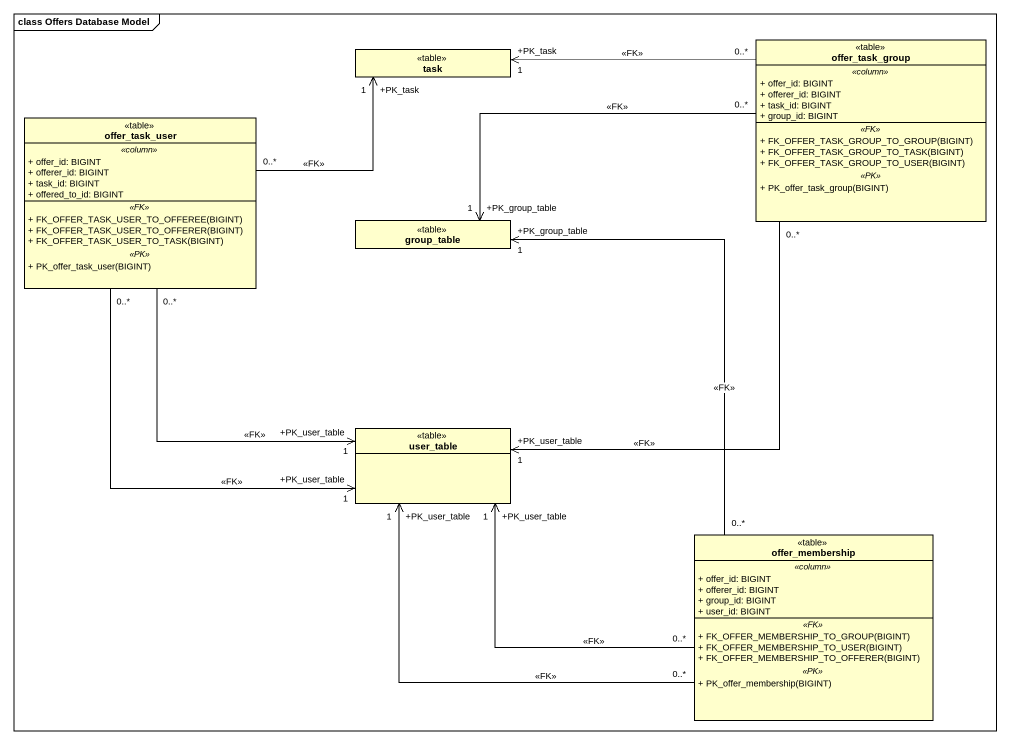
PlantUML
@startuml
mainframe class Offers Database Model
hide circle
hide empty members
skinparam classAttributeIconSize 0
class task <<table>>
class offer_task_group <<table>> {
  .. <<column>> ..
  + offer_id: BIGINT
  + offerer_id: BIGINT
  + task_id: BIGINT
  + group_id: BIGINT
  .. <<FK>> ..
  + FK_OFFER_TASK_GROUP_TO_GROUP(BIGINT)
  + FK_OFFER_TASK_GROUP_TO_TASK(BIGINT)
  + FK_OFFER_TASK_GROUP_TO_USER(BIGINT)
  .. <<PK>> ..
  + PK_offer_task_group(BIGINT)
}
class offer_task_user <<table>> {
  .. <<column>> ..
  + offer_id: BIGINT
  + offerer_id: BIGINT
  + task_id: BIGINT
  + offered_to_id: BIGINT
  .. <<FK>> ..
  + FK_OFFER_TASK_USER_TO_OFFEREE(BIGINT)
  + FK_OFFER_TASK_USER_TO_OFFERER(BIGINT)
  + FK_OFFER_TASK_USER_TO_TASK(BIGINT)
  .. <<PK>> ..
  + PK_offer_task_user(BIGINT)
}
class group_table <<table>>
class user_table <<table>>
class offer_membership <<table>> {
  .. <<column>> ..
  + offer_id: BIGINT
  + offerer_id: BIGINT
  + group_id: BIGINT
  + user_id: BIGINT
  .. <<FK>> ..
  + FK_OFFER_MEMBERSHIP_TO_GROUP(BIGINT)
  + FK_OFFER_MEMBERSHIP_TO_USER(BIGINT)
  + FK_OFFER_MEMBERSHIP_TO_OFFERER(BIGINT)
  .. <<PK>> ..
  + PK_offer_membership(BIGINT)
}
offer_task_group "0..*" -left-> "+PK_task\n1" task : <<FK>>
offer_task_group "0..*" -left-> "+PK_group_table\n1" group_table : <<FK>>
offer_task_group "0..*" --> "+PK_user_table\n1" user_table : <<FK>>
offer_task_user "0..*" -right-> "+PK_task\n1" task : <<FK>>
offer_task_user "0..*" --> "+PK_user_table\n1" user_table : <<FK>>
offer_task_user "0..*" --> "+PK_user_table\n1" user_table : <<FK>>
offer_membership "0..*" -up-> "+PK_group_table\n1" group_table : <<FK>>
offer_membership "0..*" -left-> "+PK_user_table\n1" user_table : <<FK>>
offer_membership "0..*" -left-> "+PK_user_table\n1" user_table : <<FK>>
@enduml
